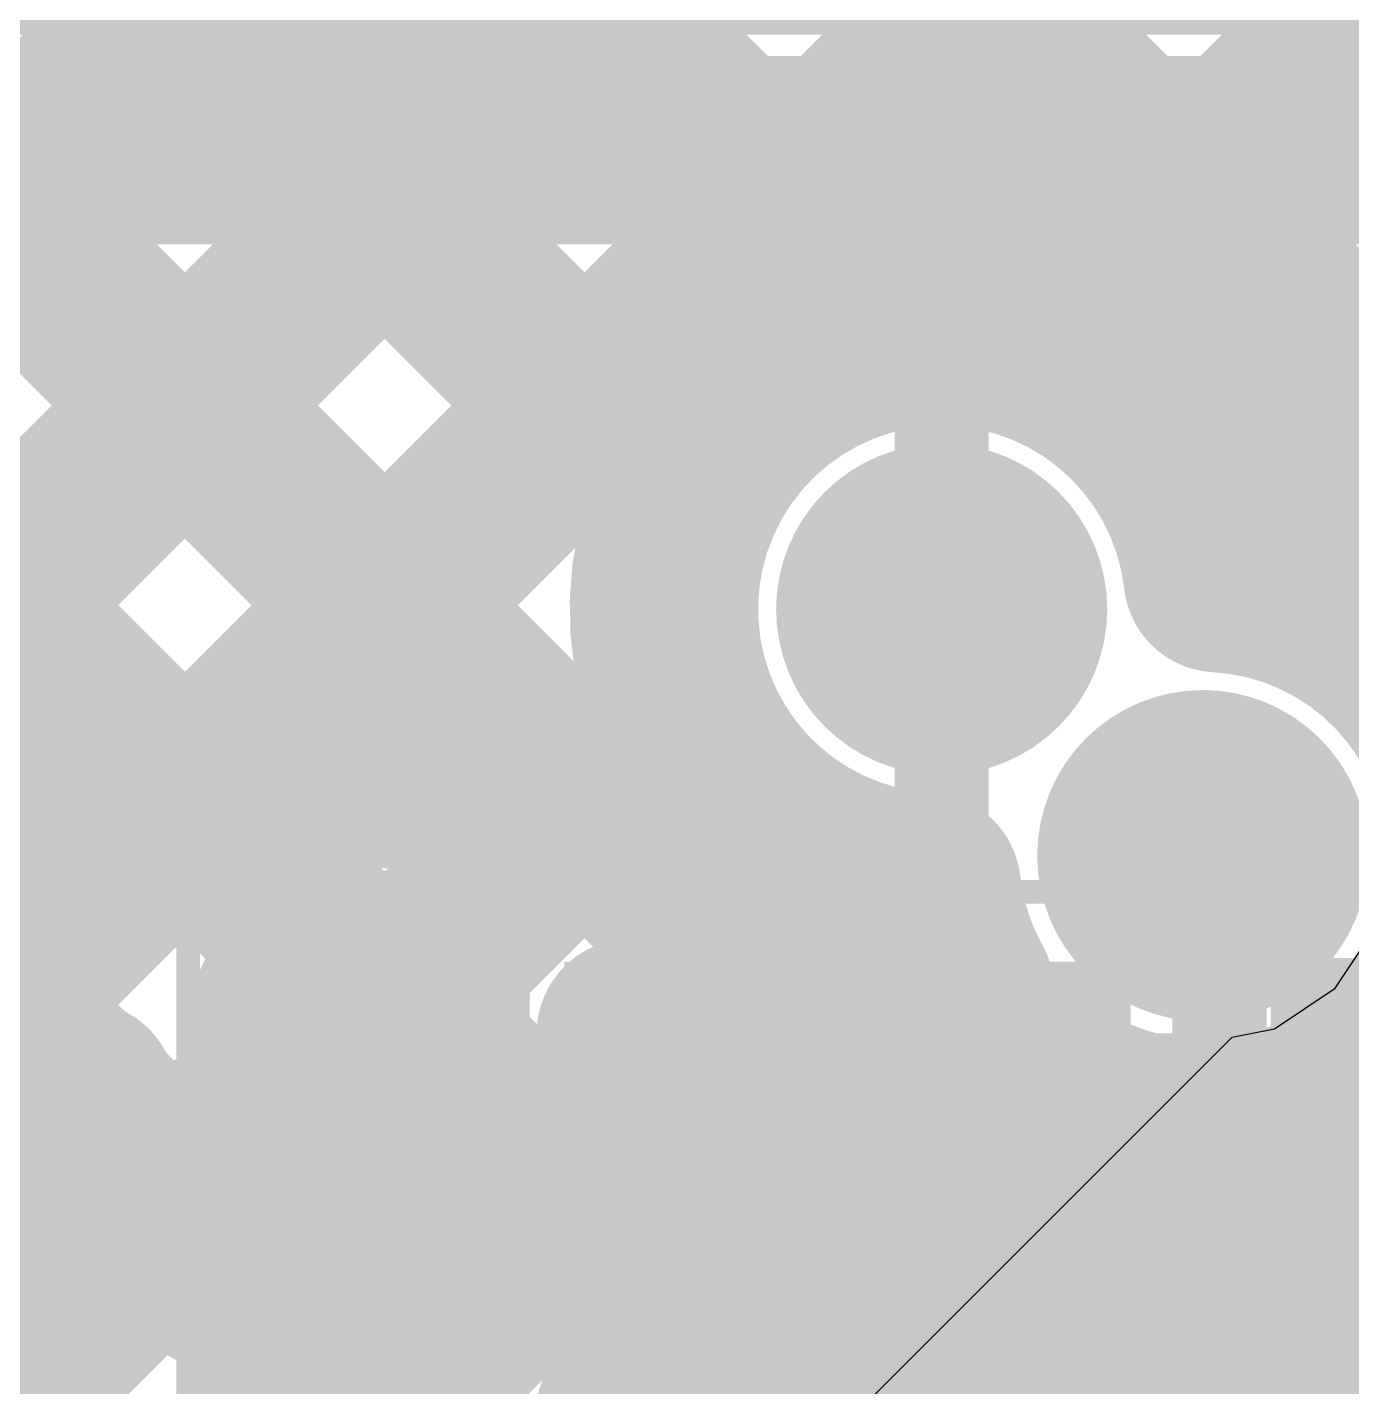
# Model space of a CAD drawing. Header units: millimetres. Extents: x 13 to 259, y -2 to 326.
# Drawn here: x 104.458 to 107.271, y 108.649 to 111.536 of the extents above; entities that cross this region are included whole.
import ezdxf

# ---------------------------------------------------------------- set-up
doc = ezdxf.new("R2010")
doc.units = ezdxf.units.MM
for name, color, linetype in [('BottomLayer', 5, 'Continuous'), ('BottomSolder', 6, 'Continuous'), ('ConnectLayer', 7, 'Continuous'), ('DrillDrawing', 1, 'Continuous'), ('Mechanical14', 56, 'Continuous'), ('Mechanical15', 56, 'Continuous'), ('MidLayer1', 16, 'Continuous'), ('MidLayer2', 76, 'Continuous'), ('MidLayer3', 90, 'Continuous'), ('MidLayer4', 156, 'Continuous'), ('MidLayer5', 130, 'Continuous'), ('MidLayer6', 216, 'Continuous'), ('MultiLayer', 9, 'Continuous'), ('TopLayer', 1, 'Continuous'), ('TopOverlay', 2, 'Continuous'), ('TopPaste', 8, 'Continuous'), ('TopSolder', 216, 'Continuous')]:
    doc.layers.add(name, color=color, linetype=linetype)

# ---------------------------------------------------------------- blocks, each defined once
blk = doc.blocks.new('XFMR_MINI_CIRCUITS_DB1627_35')
at = {"layer": 'Mechanical14', "const_width": 0.1}
blk.add_lwpolyline([(-1.905, 2.03), (-1.905, -2.03)], dxfattribs=at)
at = {"layer": 'TopOverlay', "const_width": 0.2}
for points in [[(-1.905, 0.365), (1.905, 0.365)], [(-1.905, 0.365), (-1.905, -0.365)], [(-1.905, -0.365), (1.905, -0.365)]]:
    blk.add_lwpolyline(points, dxfattribs=at)
at = {"layer": 'TopOverlay', "const_width": 0.1}
for points in [[(-1.955, 0.365, 1), (-1.855, 0.365, 1)], [(-1.955, 0.365, 1), (-1.855, 0.365, 1)], [(-1.955, -0.365, 1), (-1.855, -0.365, 1)], [(-1.955, -0.365, 1), (-1.855, -0.365, 1)]]:
    blk.add_lwpolyline(points, format="xyb", close=True, dxfattribs=at)
blk = doc.blocks.new('CAPC0603X33N_92')
at = {"layer": 'Mechanical14', "const_width": 0.1}
for points in [[(0.65, 0.25), (-0.65, 0.25)], [(-0.65, -0.25), (-0.65, 0.25)], [(0.65, -0.25), (0.65, 0.25)], [(0.65, -0.25), (-0.65, -0.25)]]:
    blk.add_lwpolyline(points, dxfattribs=at)
at = {"layer": 'Mechanical14', "const_width": 0.05}
for points in [[(-0.675, 0.25, 1), (-0.625, 0.25, 1)], [(-0.675, 0.25, 1), (-0.625, 0.25, 1)], [(0.625, 0.25, 1), (0.675, 0.25, 1)], [(0.625, 0.25, 1), (0.675, 0.25, 1)], [(-0.675, -0.25, 1), (-0.625, -0.25, 1)], [(-0.675, -0.25, 1), (-0.625, -0.25, 1)], [(0.625, -0.25, 1), (0.675, -0.25, 1)], [(0.625, -0.25, 1), (0.675, -0.25, 1)]]:
    blk.add_lwpolyline(points, format="xyb", close=True, dxfattribs=at)
at = {"layer": 'Mechanical15', "const_width": 0.05}
for points in [[(0.75, 0.35), (-0.75, 0.35)], [(-0.75, -0.35), (-0.75, 0.35)], [(0.75, -0.35), (0.75, 0.35)], [(0, -0.3), (0, 0.3)], [(0.3, 0), (-0.3, 0)], [(0.75, -0.35), (-0.75, -0.35)]]:
    blk.add_lwpolyline(points, dxfattribs=at)
at = {"layer": 'Mechanical15', "const_width": 0.025}
for points in [[(-0.7625, 0.35, 1), (-0.7375, 0.35, 1)], [(-0.7625, 0.35, 1), (-0.7375, 0.35, 1)], [(0.7375, 0.35, 1), (0.7625, 0.35, 1)], [(0.7375, 0.35, 1), (0.7625, 0.35, 1)], [(-0.0125, 0.3, 1), (0.0125, 0.3, 1)], [(-0.3125, 0, 1), (-0.2875, 0, 1)], [(0.2875, 0, 1), (0.3125, 0, 1)], [(-0.0125, -0.3, 1), (0.0125, -0.3, 1)], [(-0.7625, -0.35, 1), (-0.7375, -0.35, 1)], [(-0.7625, -0.35, 1), (-0.7375, -0.35, 1)], [(0.7375, -0.35, 1), (0.7625, -0.35, 1)], [(0.7375, -0.35, 1), (0.7625, -0.35, 1)]]:
    blk.add_lwpolyline(points, format="xyb", close=True, dxfattribs=at)
at = {"layer": 'TopLayer'}
for points in [[(-0.575, -0.2), (-0.125, -0.2), (-0.575, 0.2), (-0.125, 0.2)], [(0.125, -0.2), (0.575, -0.2), (0.125, 0.2), (0.575, 0.2)]]:
    blk.add_solid(points, dxfattribs=at)
at = {"layer": 'TopPaste'}
for points in [[(-0.575, -0.2), (-0.125, -0.2), (-0.575, 0.2), (-0.125, 0.2)], [(0.125, -0.2), (0.575, -0.2), (0.125, 0.2), (0.575, 0.2)]]:
    blk.add_solid(points, dxfattribs=at)
at = {"layer": 'TopSolder'}
for points in [[(-0.6766, -0.3016), (-0.0234, -0.3016), (-0.6766, 0.3016), (-0.0234, 0.3016)], [(0.0234, -0.3016), (0.6766, -0.3016), (0.0234, 0.3016), (0.6766, 0.3016)]]:
    blk.add_solid(points, dxfattribs=at)
blk = doc.blocks.new('CAPC1005X55N_152')
at = {"layer": 'Mechanical14', "const_width": 0.1}
for points in [[(-0.5249, -0.2749), (-0.5249, 0.2751)], [(0.5251, 0.2751), (-0.5249, 0.2751)], [(0.5251, -0.2749), (0.5251, 0.2751)], [(0.5251, -0.2749), (-0.5249, -0.2749)]]:
    blk.add_lwpolyline(points, dxfattribs=at)
at = {"layer": 'Mechanical14', "const_width": 0.05}
for points in [[(-0.5499, 0.2751, 1), (-0.5, 0.2751, 1)], [(-0.5499, 0.2751, 1), (-0.5, 0.2751, 1)], [(0.5001, 0.2751, 1), (0.55, 0.2751, 1)], [(0.5001, 0.2751, 1), (0.55, 0.2751, 1)], [(-0.5499, -0.2749, 1), (-0.5, -0.2749, 1)], [(-0.5499, -0.2749, 1), (-0.5, -0.2749, 1)], [(0.5001, -0.2749, 1), (0.55, -0.2749, 1)], [(0.5001, -0.2749, 1), (0.55, -0.2749, 1)]]:
    blk.add_lwpolyline(points, format="xyb", close=True, dxfattribs=at)
at = {"layer": 'Mechanical15', "const_width": 0.05}
for points in [[(0, -0.5), (0, 0.5)], [(-0.91, -0.46), (-0.91, 0.46)], [(0.91, 0.46), (-0.91, 0.46)], [(0.91, -0.46), (0.91, 0.46)], [(0.5, 0), (-0.5, 0)], [(0.91, -0.46), (-0.91, -0.46)]]:
    blk.add_lwpolyline(points, dxfattribs=at)
at = {"layer": 'Mechanical15', "const_width": 0.025}
for points in [[(-0.0125, 0.5, 1), (0.0125, 0.5, 1)], [(-0.9225, 0.46, 1), (-0.8975, 0.46, 1)], [(-0.9225, 0.46, 1), (-0.8975, 0.46, 1)], [(0.8975, 0.46, 1), (0.9225, 0.46, 1)], [(0.8975, 0.46, 1), (0.9225, 0.46, 1)], [(-0.5125, 0, 1), (-0.4875, 0, 1)], [(0.4875, 0, 1), (0.5125, 0, 1)], [(-0.9225, -0.46, 1), (-0.8975, -0.46, 1)], [(-0.9225, -0.46, 1), (-0.8975, -0.46, 1)], [(0.8975, -0.46, 1), (0.9225, -0.46, 1)], [(0.8975, -0.46, 1), (0.9225, -0.46, 1)], [(-0.0125, -0.5, 1), (0.0125, -0.5, 1)]]:
    blk.add_lwpolyline(points, format="xyb", close=True, dxfattribs=at)
at = {"layer": 'TopLayer'}
for points in [[(-0.76, -0.31), (-0.14, -0.31), (-0.76, 0.31), (-0.14, 0.31)], [(0.14, -0.31), (0.76, -0.31), (0.14, 0.31), (0.76, 0.31)]]:
    blk.add_solid(points, dxfattribs=at)
at = {"layer": 'TopPaste'}
for points in [[(-0.76, -0.31), (-0.14, -0.31), (-0.76, 0.31), (-0.14, 0.31)], [(0.14, -0.31), (0.76, -0.31), (0.14, 0.31), (0.76, 0.31)]]:
    blk.add_solid(points, dxfattribs=at)
at = {"layer": 'TopSolder'}
for points in [[(-0.8616, -0.4116), (-0.0384, -0.4116), (-0.8616, 0.4116), (-0.0384, 0.4116)], [(0.0384, -0.4116), (0.8616, -0.4116), (0.0384, 0.4116), (0.8616, 0.4116)]]:
    blk.add_solid(points, dxfattribs=at)
blk = doc.blocks.new('CAPC1608X80N_153')
at = {"layer": 'Mechanical14', "const_width": 0.1}
for points in [[(0.8, 0.4), (-0.8, 0.4)], [(-0.8, 0.4), (-0.8, -0.4)], [(0.8, 0.4), (0.8, -0.4)], [(0.8, -0.4), (-0.8, -0.4)]]:
    blk.add_lwpolyline(points, dxfattribs=at)
at = {"layer": 'Mechanical14', "const_width": 0.05}
for points in [[(-0.825, 0.4, 1), (-0.775, 0.4, 1)], [(-0.825, 0.4, 1), (-0.775, 0.4, 1)], [(0.775, 0.4, 1), (0.825, 0.4, 1)], [(0.775, 0.4, 1), (0.825, 0.4, 1)], [(-0.825, -0.4, 1), (-0.775, -0.4, 1)], [(-0.825, -0.4, 1), (-0.775, -0.4, 1)], [(0.775, -0.4, 1), (0.825, -0.4, 1)], [(0.775, -0.4, 1), (0.825, -0.4, 1)]]:
    blk.add_lwpolyline(points, format="xyb", close=True, dxfattribs=at)
at = {"layer": 'Mechanical15', "const_width": 0.05}
for points in [[(1.5, 0.75), (-1.5, 0.75)], [(-1.5, 0.75), (-1.5, -0.75)], [(1.5, 0.75), (1.5, -0.75)], [(0, 0.5), (0, -0.5)], [(0.5, 0), (-0.5, 0)], [(1.5, -0.75), (-1.5, -0.75)]]:
    blk.add_lwpolyline(points, dxfattribs=at)
at = {"layer": 'Mechanical15'}
for points, const_width in [([(-1.5125, 0.75, 1), (-1.4875, 0.75, 1)], 0.025), ([(-1.5125, 0.75, 1), (-1.4875, 0.75, 1)], 0.025), ([(1.4875, 0.75, 1), (1.5125, 0.75, 1)], 0.025), ([(1.4875, 0.75, 1), (1.5125, 0.75, 1)], 0.025), ([(-0.0125, 0.5, 1), (0.0125, 0.5, 1)], 0.025), ([(0.35, 0, 1), (-0.35, 0, 1)], 0.05), ([(-0.5125, 0, 1), (-0.4875, 0, 1)], 0.025), ([(-0.3625, 0, 1), (-0.3375, 0, 1)], 0.025), ([(0.3375, 0, 1), (0.3625, 0, 1)], 0.025), ([(0.4875, 0, 1), (0.5125, 0, 1)], 0.025), ([(-0.0125, -0.5, 1), (0.0125, -0.5, 1)], 0.025), ([(-1.5125, -0.75, 1), (-1.4875, -0.75, 1)], 0.025), ([(-1.5125, -0.75, 1), (-1.4875, -0.75, 1)], 0.025), ([(1.4875, -0.75, 1), (1.5125, -0.75, 1)], 0.025), ([(1.4875, -0.75, 1), (1.5125, -0.75, 1)], 0.025)]:
    blk.add_lwpolyline(points, format="xyb", close=True, dxfattribs=dict(at, const_width=const_width))
at = {"layer": 'TopLayer'}
for points in [[(-1.25, -0.5), (-0.25, -0.5), (-1.25, 0.5), (-0.25, 0.5)], [(0.25, -0.5), (1.25, -0.5), (0.25, 0.5), (1.25, 0.5)]]:
    blk.add_solid(points, dxfattribs=at)
at = {"layer": 'TopPaste'}
for points in [[(-1.25, -0.5), (-0.25, -0.5), (-1.25, 0.5), (-0.25, 0.5)], [(0.25, -0.5), (1.25, -0.5), (0.25, 0.5), (1.25, 0.5)]]:
    blk.add_solid(points, dxfattribs=at)
at = {"layer": 'TopSolder'}
for points in [[(-1.3516, -0.6016), (-0.1484, -0.6016), (-1.3516, 0.6016), (-0.1484, 0.6016)], [(0.1484, -0.6016), (1.3516, -0.6016), (0.1484, 0.6016), (1.3516, 0.6016)]]:
    blk.add_solid(points, dxfattribs=at)

msp = doc.modelspace()

# ---------------------------------------------------------------- linework, layer by layer
at = {"layer": 'BottomLayer', "const_width": 0.25}
for points in [[(106.275, 110.3, 1), (106.525, 110.3, 1)], [(106.8295, 109.777, 1), (107.0795, 109.777, 1)], [(105.025, 109.4, 1), (105.275, 109.4, 1)], [(106.075, 108.95, 1), (106.325, 108.95, 1)], [(105.025, 108.65, 1), (105.275, 108.65, 1)]]:
    msp.add_lwpolyline(points, format="xyb", close=True, dxfattribs=at)
at = {"layer": 'BottomSolder', "const_width": 0.3516}
for points in [[(106.2242, 110.3, 1), (106.5758, 110.3, 1)], [(106.7787, 109.777, 1), (107.1303, 109.777, 1)], [(103.9492, 109.65, 1), (104.3008, 109.65, 1)], [(104.9742, 109.4, 1), (105.3258, 109.4, 1)], [(106.0242, 108.95, 1), (106.3758, 108.95, 1)], [(103.9492, 108.75, 1), (104.3008, 108.75, 1)], [(104.9742, 108.65, 1), (105.3258, 108.65, 1)]]:
    msp.add_lwpolyline(points, format="xyb", close=True, dxfattribs=at)
at = {"layer": 'ConnectLayer'}
for p, q in [((107.2357, 109.4958), (107.2978, 109.5888)), ((107.1067, 109.4096), (107.2357, 109.4958)), ((107.0167, 109.3917), (107.1067, 109.4096)), ((104.2674, 106.6423), (107.0167, 109.3917))]:
    msp.add_line(p, q, dxfattribs=at)
at = {"layer": 'ConnectLayer', "const_width": 0.4}
for points in [[(102.0897, 108.0294), (112.8656, 118.8053)], [(102.0897, 108.0294), (112.8374, 118.7771)], [(98.7135, 118.5094), (106.3363, 110.8866)], [(97.24, 117.4373), (105.6199, 109.0574)], [(101.8174, 108.6056), (110.2131, 117.0013)], [(101.8174, 108.6056), (110.2131, 117.0013)], [(99.5423, 115.135), (105.6199, 109.0574)], [(102.0879, 115.135), (106.3363, 110.8866)], [(104.3103, 114.6096), (109.3198, 109.6)], [(104.3103, 114.6095), (109.5029, 109.417)], [(104.3103, 114.6095), (109.5029, 109.417)], [(101.8856, 114.4887), (105.8531, 110.5213)], [(101.8856, 114.4887), (105.8531, 110.5213)], [(103.8946, 114.1767), (108.4713, 109.6)], [(103.8947, 114.1767), (110.2379, 107.8335)], [(103.8947, 114.1767), (110.2379, 107.8335)], [(101.3789, 114.147), (106.0154, 109.5104)], [(101.3789, 114.147), (106.0154, 109.5104)], [(104.2379, 109.3291), (108.8888, 113.9799)], [(104.2379, 109.3291), (108.8888, 113.9799)], [(104.702, 109.7931), (108.8888, 113.9799)], [(106.4739, 108.1709), (112.047, 113.744)], [(106.6091, 110.8517), (109.3395, 113.5822)], [(106.6091, 110.8517), (109.3395, 113.5822)], [(106.6091, 110.8517), (109.3395, 113.5822)], [(106.4739, 108.1709), (111.6964, 113.3935)], [(103.3423, 110.1306), (106.4003, 113.1885)], [(104.159, 113.0637), (106.3362, 110.8865)], [(104.2797, 110.2194), (106.9461, 112.8858)], [(102.2586, 112.4186), (104.8013, 109.8759)], [(106.9848, 110.3789), (109.0358, 112.4299)], [(106.9848, 110.3789), (109.0358, 112.4299)], [(106.9848, 110.3789), (109.0358, 112.4299)], [(104.3092, 112.065), (105.8531, 110.5212)], [(101.8397, 111.989), (104.7475, 109.0813)], [(101.8397, 111.989), (104.7475, 109.0813)], [(101.8397, 111.989), (104.7475, 109.0813)], [(103.8902, 111.6355), (105.6033, 109.9224)], [(103.3716, 111.3057), (105.6199, 109.0574)], [(102.8058, 109.594), (104.4868, 111.275)], [(103.2205, 109.1602), (105.3353, 111.275)], [(103.5331, 111.275), (118.7836, 111.275)], [(104.2379, 109.3291), (106.1839, 111.275)], [(104.2508, 111.275), (106.0154, 109.5104)], [(105.0993, 111.275), (105.8531, 110.5213)], [(105.9479, 111.275), (106.3363, 110.8866)], [(106.4739, 108.1709), (109.578, 111.275)], [(106.6091, 110.8517), (107.0324, 111.275)], [(106.7964, 111.275), (109.2012, 108.8702)], [(106.9848, 110.3789), (107.8809, 111.275)], [(104.9689, 109.2115), (105.8483, 110.091)], [(104.9689, 109.2115), (105.8483, 110.091)], [(104.9689, 109.2115), (105.8483, 110.091)], [(105.6955, 109.9382), (105.8483, 110.091)], [(105.74, 109.94), (105.9326, 109.94)], [(106.1431, 109.5373), (106.3212, 109.7153)], [(106.1431, 109.5373), (106.3212, 109.7153)], [(106.1431, 109.5373), (106.3212, 109.7153)], [(105.1185, 109.3612), (105.1903, 109.4329)], [(103.6, 106.9942), (106.0059, 109.4)], [(105.74, 109.4), (106.5007, 109.4)], [(106.1257, 109.4), (106.95, 108.5757)], [(104.3544, 106.9), (106.6994, 109.245)], [(104.3544, 106.9), (106.6994, 109.245)], [(107.153, 109.2213), (109.3846, 106.9897)], [(107.153, 109.2213), (109.3846, 106.9897)], [(107.153, 109.2213), (108.4351, 107.9393)], [(106.95, 109.187), (106.95, 106.9)], [(103.8544, 109.1258), (106.0801, 106.9)], [(105.6259, 109.0513), (106.95, 107.7271)], [(103.6, 107.8427), (104.7365, 108.9792)], [(104.999, 108.8297), (106.9287, 106.9)], [(106.7604, 108.7654), (108.8708, 106.655)], [(106.7604, 108.7654), (108.8708, 106.655)], [(106.7604, 108.7654), (108.435, 107.0908)], [(105.203, 106.9), (106.95, 108.6471)]]:
    msp.add_lwpolyline(points, dxfattribs=at)
at = {"layer": 'ConnectLayer'}
for points, const_width in [([(104.326, 112.205, 1), (103.146, 112.205, 1)], 0.4), ([(104.3868, 111.275, 1), (104.5868, 111.275, 1)], 0.2), ([(104.9993, 111.275, 1), (105.1993, 111.275, 1)], 0.2), ([(105.2353, 111.275, 1), (105.4353, 111.275, 1)], 0.2), ([(105.8479, 111.275, 1), (106.0479, 111.275, 1)], 0.2), ([(106.0839, 111.275, 1), (106.2839, 111.275, 1)], 0.2), ([(106.6964, 111.275, 1), (106.8964, 111.275, 1)], 0.2), ([(106.9324, 111.275, 1), (107.1324, 111.275, 1)], 0.2), ([(106.2362, 110.8865, 1), (106.4362, 110.8865, 1)], 0.2), ([(106.2363, 110.8866, 1), (106.4363, 110.8866, 1)], 0.2), ([(106.2363, 110.8866, 1), (106.4363, 110.8866, 1)], 0.2), ([(106.2363, 110.8866, 1), (106.4363, 110.8866, 1)], 0.2), ([(106.5091, 110.8517, 1), (106.7091, 110.8517, 1)], 0.2), ([(106.5091, 110.8517, 1), (106.7091, 110.8517, 1)], 0.2), ([(106.5091, 110.8517, 1), (106.7091, 110.8517, 1)], 0.2), ([(106.5091, 110.8517, 1), (106.7091, 110.8517, 1)], 0.2), ([(105.7531, 110.5213, 1), (105.9531, 110.5213, 1)], 0.2), ([(105.7531, 110.5213, 1), (105.9531, 110.5213, 1)], 0.2), ([(105.7531, 110.5213, 1), (105.9531, 110.5213, 1)], 0.2), ([(105.7531, 110.5212, 1), (105.9531, 110.5212, 1)], 0.2), ([(106.8848, 110.3789, 1), (107.0848, 110.3789, 1)], 0.2), ([(106.8848, 110.3789, 1), (107.0848, 110.3789, 1)], 0.2), ([(106.8848, 110.3789, 1), (107.0848, 110.3789, 1)], 0.2), ([(106.8848, 110.3789, 1), (107.0848, 110.3789, 1)], 0.2), ([(106.8863, 110.3661, 1), (107.0863, 110.3661, 1)], 0.2), ([(106.8863, 110.3661, 1), (107.0863, 110.3661, 1)], 0.2), ([(106.8863, 110.3661, 1), (107.0863, 110.3661, 1)], 0.2), ([(106.8863, 110.3661, 1), (107.0863, 110.3661, 1)], 0.2), ([(106.8863, 110.3661, 1), (107.0863, 110.3661, 1)], 0.2), ([(106.8863, 110.3661, 1), (107.0863, 110.3661, 1)], 0.2), ([(106.8863, 110.3661, 1), (107.0863, 110.3661, 1)], 0.2), ([(106.8863, 110.3661, 1), (107.0863, 110.3661, 1)], 0.2), ([(104.1797, 110.2194, 1), (104.3797, 110.2194, 1)], 0.2), ([(105.7483, 110.091, 1), (105.9483, 110.091, 1)], 0.2), ([(105.7483, 110.091, 1), (105.9483, 110.091, 1)], 0.2), ([(105.7483, 110.091, 1), (105.9483, 110.091, 1)], 0.2), ([(105.7483, 110.091, 1), (105.9483, 110.091, 1)], 0.2), ([(105.5955, 109.9382, 1), (105.7955, 109.9382, 1)], 0.2), ([(105.64, 109.94, 1), (105.84, 109.94, 1)], 0.2), ([(105.64, 109.94, 1), (105.84, 109.94, 1)], 0.2), ([(105.64, 109.94, 1), (105.84, 109.94, 1)], 0.2), ([(105.8326, 109.94, 1), (106.0326, 109.94, 1)], 0.2), ([(105.8326, 109.94, 1), (106.0326, 109.94, 1)], 0.2), ([(105.5033, 109.9224, 1), (105.7033, 109.9224, 1)], 0.2), ([(104.7013, 109.8759, 1), (104.9013, 109.8759, 1)], 0.2), ([(105.3929, 109.8801, 1), (105.5929, 109.8801, 1)], 0.2), ([(105.3929, 109.8801, 1), (105.5929, 109.8801, 1)], 0.2), ([(105.3929, 109.8801, 1), (105.5929, 109.8801, 1)], 0.2), ([(104.5971, 109.7943, 1), (104.7971, 109.7943, 1)], 0.2), ([(104.602, 109.7931, 1), (104.802, 109.7931, 1)], 0.2), ([(104.6086, 109.7915, 1), (104.8086, 109.7915, 1)], 0.2), ([(106.2212, 109.7153, 1), (106.4212, 109.7153, 1)], 0.2), ([(106.2212, 109.7153, 1), (106.4212, 109.7153, 1)], 0.2), ([(106.2212, 109.7153, 1), (106.4212, 109.7153, 1)], 0.2), ([(106.2683, 109.7109, 1), (106.4683, 109.7109, 1)], 0.2), ([(106.2683, 109.7109, 1), (106.4683, 109.7109, 1)], 0.2), ([(106.2683, 109.7109, 1), (106.4683, 109.7109, 1)], 0.2), ([(106.2683, 109.7109, 1), (106.4683, 109.7109, 1)], 0.2), ([(106.2683, 109.7109, 1), (106.4683, 109.7109, 1)], 0.2), ([(106.2683, 109.7109, 1), (106.4683, 109.7109, 1)], 0.2), ([(106.0431, 109.5373, 1), (106.2431, 109.5373, 1)], 0.2), ([(106.0431, 109.5373, 1), (106.2431, 109.5373, 1)], 0.2), ([(106.0431, 109.5373, 1), (106.2431, 109.5373, 1)], 0.2), ([(105.9154, 109.5104, 1), (106.1154, 109.5104, 1)], 0.2), ([(105.9154, 109.5104, 1), (106.1154, 109.5104, 1)], 0.2), ([(105.9154, 109.5104, 1), (106.1154, 109.5104, 1)], 0.2), ([(106.3394, 109.4893, 1), (106.5394, 109.4893, 1)], 0.2), ([(106.3394, 109.4893, 1), (106.5394, 109.4893, 1)], 0.2), ([(106.3394, 109.4893, 1), (106.5394, 109.4893, 1)], 0.2), ([(106.3394, 109.4893, 1), (106.5394, 109.4893, 1)], 0.2), ([(106.3394, 109.4893, 1), (106.5394, 109.4893, 1)], 0.2), ([(106.3394, 109.4893, 1), (106.5394, 109.4893, 1)], 0.2), ([(105.0903, 109.4329, 1), (105.2903, 109.4329, 1)], 0.2), ([(105.0013, 109.3888, 1), (105.2013, 109.3888, 1)], 0.2), ([(105.1, 109.4, 1), (105.3, 109.4, 1)], 0.2), ([(105.64, 109.4, 1), (105.84, 109.4, 1)], 0.2), ([(105.64, 109.4, 1), (105.84, 109.4, 1)], 0.2), ([(105.9059, 109.4, 1), (106.1059, 109.4, 1)], 0.2), ([(106.0257, 109.4, 1), (106.2257, 109.4, 1)], 0.2), ([(106.4007, 109.4, 1), (106.6007, 109.4, 1)], 0.2), ([(106.4007, 109.4, 1), (106.6007, 109.4, 1)], 0.2), ([(105.0185, 109.3612, 1), (105.2185, 109.3612, 1)], 0.2), ([(104.4749, 109.2683, 1), (104.6749, 109.2683, 1)], 0.2), ([(104.4749, 109.2683, 1), (104.6749, 109.2683, 1)], 0.2), ([(106.5994, 109.245, 1), (106.7994, 109.245, 1)], 0.2), ([(106.5994, 109.245, 1), (106.7994, 109.245, 1)], 0.2), ([(106.6151, 109.2377, 1), (106.8151, 109.2377, 1)], 0.2), ([(106.6151, 109.2377, 1), (106.8151, 109.2377, 1)], 0.2), ([(106.6151, 109.2377, 1), (106.8151, 109.2377, 1)], 0.2), ([(106.6151, 109.2377, 1), (106.8151, 109.2377, 1)], 0.2), ([(106.6151, 109.2377, 1), (106.8151, 109.2377, 1)], 0.2), ([(106.6151, 109.2377, 1), (106.8151, 109.2377, 1)], 0.2), ([(104.8689, 109.2115, 1), (105.0689, 109.2115, 1)], 0.2), ([(104.8689, 109.2115, 1), (105.0689, 109.2115, 1)], 0.2), ([(104.8689, 109.2115, 1), (105.0689, 109.2115, 1)], 0.2), ([(107.053, 109.2213, 1), (107.253, 109.2213, 1)], 0.2), ([(107.053, 109.2213, 1), (107.253, 109.2213, 1)], 0.2), ([(107.053, 109.2213, 1), (107.253, 109.2213, 1)], 0.2), ([(106.85, 109.187, 1), (107.05, 109.187, 1)], 0.2), ([(106.85, 109.187, 1), (107.05, 109.187, 1)], 0.2), ([(104.6475, 109.0813, 1), (104.8475, 109.0813, 1)], 0.2), ([(104.6475, 109.0813, 1), (104.8475, 109.0813, 1)], 0.2), ([(104.6475, 109.0813, 1), (104.8475, 109.0813, 1)], 0.2), ([(105.5199, 109.0574, 1), (105.7199, 109.0574, 1)], 0.2), ([(105.5199, 109.0574, 1), (105.7199, 109.0574, 1)], 0.2), ([(105.5199, 109.0574, 1), (105.7199, 109.0574, 1)], 0.2), ([(105.5259, 109.0513, 1), (105.7259, 109.0513, 1)], 0.2), ([(105.5136, 109.015, 1), (105.7136, 109.015, 1)], 0.2), ([(105.5136, 109.015, 1), (105.7136, 109.015, 1)], 0.2), ([(105.5136, 109.015, 1), (105.7136, 109.015, 1)], 0.2), ([(105.5136, 109.015, 1), (105.7136, 109.015, 1)], 0.2), ([(105.5136, 109.015, 1), (105.7136, 109.015, 1)], 0.2), ([(105.5136, 109.015, 1), (105.7136, 109.015, 1)], 0.2), ([(104.5655, 108.9867, 1), (104.7655, 108.9867, 1)], 0.2), ([(104.5655, 108.9867, 1), (104.7655, 108.9867, 1)], 0.2), ([(104.5655, 108.9867, 1), (104.7655, 108.9867, 1)], 0.2), ([(104.5655, 108.9867, 1), (104.7655, 108.9867, 1)], 0.2), ([(104.5655, 108.9867, 1), (104.7655, 108.9867, 1)], 0.2), ([(104.5655, 108.9867, 1), (104.7655, 108.9867, 1)], 0.2), ([(104.6365, 108.9792, 1), (104.8365, 108.9792, 1)], 0.2), ([(106.69, 108.95, 1), (106.89, 108.95, 1)], 0.2), ([(106.69, 108.95, 1), (106.89, 108.95, 1)], 0.2), ([(106.69, 108.95, 1), (106.89, 108.95, 1)], 0.2), ([(106.69, 108.95, 1), (106.89, 108.95, 1)], 0.2), ([(106.69, 108.95, 1), (106.89, 108.95, 1)], 0.2), ([(106.69, 108.95, 1), (106.89, 108.95, 1)], 0.2), ([(104.899, 108.8297, 1), (105.099, 108.8297, 1)], 0.2), ([(106.6604, 108.7654, 1), (106.8604, 108.7654, 1)], 0.2), ([(106.6604, 108.7654, 1), (106.8604, 108.7654, 1)], 0.2), ([(106.6604, 108.7654, 1), (106.8604, 108.7654, 1)], 0.2), ([(106.85, 108.6471, 1), (107.05, 108.6471, 1)], 0.2), ([(105.6365, 108.5851, 1), (105.8365, 108.5851, 1)], 0.2), ([(105.6365, 108.5851, 1), (105.8365, 108.5851, 1)], 0.2), ([(105.6365, 108.5851, 1), (105.8365, 108.5851, 1)], 0.2), ([(105.6365, 108.5851, 1), (105.8365, 108.5851, 1)], 0.2), ([(105.6365, 108.5851, 1), (105.8365, 108.5851, 1)], 0.2), ([(105.6365, 108.5851, 1), (105.8365, 108.5851, 1)], 0.2), ([(106.85, 108.5757, 1), (107.05, 108.5757, 1)], 0.2)]:
    msp.add_lwpolyline(points, format="xyb", close=True, dxfattribs=dict(at, const_width=const_width))
at = {"layer": 'ConnectLayer', "const_width": 0.4}
for points in [[(106.3683, 109.7109, -2.156275), (106.9863, 110.3661)], [(106.3683, 109.7109, -2.156275), (106.9863, 110.3661)], [(105.9326, 109.94, -1.317099), (106.9863, 110.3661)], [(106.3683, 109.7109, -2.156275), (106.9863, 110.3661)], [(106.9863, 110.3661, -0.398512), (107.5445, 109.777)], [(106.9863, 110.3661, -0.398512), (107.5445, 109.777)], [(106.9863, 110.3661, -0.370358), (107.5417, 109.8348)], [(106.9863, 110.3661, -0.398512), (107.5445, 109.777)], [(103.6009, 109.9208, -0.69065), (104.6971, 109.7943)], [(104.7086, 109.7915, -0.383677), (105.4929, 109.8801)], [(105.4929, 109.8801, -0.119393), (105.74, 109.94)], [(105.4929, 109.8801, -0.119393), (105.74, 109.94)], [(107.5445, 109.777, -0.54261), (106.7151, 109.2377)], [(107.5445, 109.777, -0.54261), (106.7151, 109.2377)], [(107.5445, 109.777, -0.54261), (106.7151, 109.2377)], [(106.4394, 109.4893, -0.099607), (106.3683, 109.7109)], [(106.4394, 109.4893, -0.099607), (106.3683, 109.7109)], [(106.4394, 109.4893, -0.099607), (106.3683, 109.7109)], [(105.6136, 109.015, -0.507431), (106.4394, 109.4893)], [(105.6136, 109.015, -0.507431), (106.4394, 109.4893)], [(105.6136, 109.015, -0.507431), (106.4394, 109.4893)], [(104.5749, 109.2683, -0.534735), (103.6, 109.3808)], [(105.74, 109.4, -0.893323), (104.5749, 109.2683)], [(105.2, 109.4, -0.893323), (105.1013, 109.3888)], [(106.95, 109.187, -0.221021), (106.5007, 109.4)], [(103.9611, 108.1833, -1.572952), (104.6655, 108.9867)], [(103.9611, 108.1833, -1.572952), (104.6655, 108.9867)], [(103.5365, 108.709, -0.841601), (104.6655, 108.9867)], [(104.6655, 108.9867, -0.504035), (105.6136, 109.015)], [(104.6655, 108.9867, -0.504035), (105.6136, 109.015)], [(104.6655, 108.9867, -0.504035), (105.6136, 109.015)], [(106.7151, 109.2377, -0.128037), (106.79, 108.95)], [(106.7151, 109.2377, -0.128037), (106.79, 108.95)], [(106.7151, 109.2377, -0.128037), (106.79, 108.95)], [(106.79, 108.95, -0.711906), (105.7365, 108.5851)], [(106.79, 108.95, -0.711906), (105.7365, 108.5851)], [(106.79, 108.95, -0.711906), (105.7365, 108.5851)], [(105.7365, 108.5851, -0.224181), (105.4726, 108.156)], [(105.7365, 108.5851, -0.224181), (105.4726, 108.156)], [(105.7365, 108.5851, -0.224181), (105.4726, 108.156)]]:
    msp.add_lwpolyline(points, format="xyb", dxfattribs=at)
at = {"layer": 'DrillDrawing', "const_width": 0.0508}
for points in [[(106.273, 110.427), (106.273, 110.554)], [(106.273, 110.554), (106.527, 110.554)], [(106.527, 110.427), (106.527, 110.554)], [(106.146, 110.173), (106.146, 110.427)], [(106.146, 110.427), (106.273, 110.427)], [(106.527, 110.427), (106.654, 110.427)], [(106.654, 110.173), (106.654, 110.427)], [(106.146, 110.173), (106.273, 110.173)], [(106.273, 110.046), (106.273, 110.173)], [(106.527, 110.173), (106.654, 110.173)], [(106.527, 110.046), (106.527, 110.173)], [(106.273, 110.046), (106.527, 110.046)], [(106.8275, 109.904), (106.8275, 110.031)], [(106.8275, 110.031), (107.0815, 110.031)], [(107.0815, 109.904), (107.0815, 110.031)], [(106.7005, 109.65), (106.7005, 109.904)], [(106.7005, 109.904), (106.8275, 109.904)], [(107.0815, 109.904), (107.2085, 109.904)], [(107.2085, 109.65), (107.2085, 109.904)], [(105.023, 109.527), (105.023, 109.654)], [(105.023, 109.654), (105.277, 109.654)], [(105.277, 109.527), (105.277, 109.654)], [(106.7005, 109.65), (106.8275, 109.65)], [(106.8275, 109.523), (106.8275, 109.65)], [(107.0815, 109.65), (107.2085, 109.65)], [(107.0815, 109.523), (107.0815, 109.65)], [(104.896, 109.273), (104.896, 109.527)], [(104.896, 109.527), (105.023, 109.527)], [(105.277, 109.527), (105.404, 109.527)], [(105.404, 109.273), (105.404, 109.527)], [(106.8275, 109.523), (107.0815, 109.523)], [(104.896, 109.273), (105.023, 109.273)], [(105.023, 109.146), (105.023, 109.273)], [(105.277, 109.273), (105.404, 109.273)], [(105.277, 109.146), (105.277, 109.273)], [(106.073, 109.077), (106.073, 109.204)], [(106.073, 109.204), (106.327, 109.204)], [(106.327, 109.077), (106.327, 109.204)], [(105.023, 109.146), (105.277, 109.146)], [(105.946, 108.823), (105.946, 109.077)], [(105.946, 109.077), (106.073, 109.077)], [(106.327, 109.077), (106.454, 109.077)], [(106.454, 108.823), (106.454, 109.077)], [(105.023, 108.777), (105.023, 108.904)], [(105.023, 108.904), (105.277, 108.904)], [(105.277, 108.777), (105.277, 108.904)], [(105.946, 108.823), (106.073, 108.823)], [(106.073, 108.696), (106.073, 108.823)], [(106.327, 108.823), (106.454, 108.823)], [(106.327, 108.696), (106.327, 108.823)], [(104.896, 108.523), (104.896, 108.777)], [(104.896, 108.777), (105.023, 108.777)], [(105.277, 108.777), (105.404, 108.777)], [(105.404, 108.523), (105.404, 108.777)], [(106.073, 108.696), (106.327, 108.696)]]:
    msp.add_lwpolyline(points, dxfattribs=at)
at = {"layer": 'DrillDrawing', "const_width": 0.0254}
for points in [[(106.2603, 110.554, 1), (106.2857, 110.554, 1)], [(106.2603, 110.554, 1), (106.2857, 110.554, 1)], [(106.5143, 110.554, 1), (106.5397, 110.554, 1)], [(106.5143, 110.554, 1), (106.5397, 110.554, 1)], [(106.1333, 110.427, 1), (106.1587, 110.427, 1)], [(106.1333, 110.427, 1), (106.1587, 110.427, 1)], [(106.2603, 110.427, 1), (106.2857, 110.427, 1)], [(106.2603, 110.427, 1), (106.2857, 110.427, 1)], [(106.5143, 110.427, 1), (106.5397, 110.427, 1)], [(106.5143, 110.427, 1), (106.5397, 110.427, 1)], [(106.6413, 110.427, 1), (106.6667, 110.427, 1)], [(106.6413, 110.427, 1), (106.6667, 110.427, 1)], [(106.1333, 110.173, 1), (106.1587, 110.173, 1)], [(106.1333, 110.173, 1), (106.1587, 110.173, 1)], [(106.2603, 110.173, 1), (106.2857, 110.173, 1)], [(106.2603, 110.173, 1), (106.2857, 110.173, 1)], [(106.5143, 110.173, 1), (106.5397, 110.173, 1)], [(106.5143, 110.173, 1), (106.5397, 110.173, 1)], [(106.6413, 110.173, 1), (106.6667, 110.173, 1)], [(106.6413, 110.173, 1), (106.6667, 110.173, 1)], [(106.2603, 110.046, 1), (106.2857, 110.046, 1)], [(106.2603, 110.046, 1), (106.2857, 110.046, 1)], [(106.5143, 110.046, 1), (106.5397, 110.046, 1)], [(106.5143, 110.046, 1), (106.5397, 110.046, 1)], [(106.8148, 110.031, 1), (106.8402, 110.031, 1)], [(106.8148, 110.031, 1), (106.8402, 110.031, 1)], [(107.0688, 110.031, 1), (107.0942, 110.031, 1)], [(107.0688, 110.031, 1), (107.0942, 110.031, 1)], [(106.6878, 109.904, 1), (106.7132, 109.904, 1)], [(106.6878, 109.904, 1), (106.7132, 109.904, 1)], [(106.8148, 109.904, 1), (106.8402, 109.904, 1)], [(106.8148, 109.904, 1), (106.8402, 109.904, 1)], [(107.0688, 109.904, 1), (107.0942, 109.904, 1)], [(107.0688, 109.904, 1), (107.0942, 109.904, 1)], [(107.1958, 109.904, 1), (107.2212, 109.904, 1)], [(107.1958, 109.904, 1), (107.2212, 109.904, 1)], [(105.0103, 109.654, 1), (105.0357, 109.654, 1)], [(105.0103, 109.654, 1), (105.0357, 109.654, 1)], [(105.2643, 109.654, 1), (105.2897, 109.654, 1)], [(105.2643, 109.654, 1), (105.2897, 109.654, 1)], [(106.6878, 109.65, 1), (106.7132, 109.65, 1)], [(106.6878, 109.65, 1), (106.7132, 109.65, 1)], [(106.8148, 109.65, 1), (106.8402, 109.65, 1)], [(106.8148, 109.65, 1), (106.8402, 109.65, 1)], [(107.0688, 109.65, 1), (107.0942, 109.65, 1)], [(107.0688, 109.65, 1), (107.0942, 109.65, 1)], [(107.1958, 109.65, 1), (107.2212, 109.65, 1)], [(107.1958, 109.65, 1), (107.2212, 109.65, 1)], [(104.8833, 109.527, 1), (104.9087, 109.527, 1)], [(104.8833, 109.527, 1), (104.9087, 109.527, 1)], [(105.0103, 109.527, 1), (105.0357, 109.527, 1)], [(105.0103, 109.527, 1), (105.0357, 109.527, 1)], [(105.2643, 109.527, 1), (105.2897, 109.527, 1)], [(105.2643, 109.527, 1), (105.2897, 109.527, 1)], [(105.3913, 109.527, 1), (105.4167, 109.527, 1)], [(105.3913, 109.527, 1), (105.4167, 109.527, 1)], [(106.8148, 109.523, 1), (106.8402, 109.523, 1)], [(106.8148, 109.523, 1), (106.8402, 109.523, 1)], [(107.0688, 109.523, 1), (107.0942, 109.523, 1)], [(107.0688, 109.523, 1), (107.0942, 109.523, 1)], [(104.8833, 109.273, 1), (104.9087, 109.273, 1)], [(104.8833, 109.273, 1), (104.9087, 109.273, 1)], [(105.0103, 109.273, 1), (105.0357, 109.273, 1)], [(105.0103, 109.273, 1), (105.0357, 109.273, 1)], [(105.2643, 109.273, 1), (105.2897, 109.273, 1)], [(105.2643, 109.273, 1), (105.2897, 109.273, 1)], [(105.3913, 109.273, 1), (105.4167, 109.273, 1)], [(105.3913, 109.273, 1), (105.4167, 109.273, 1)], [(106.0603, 109.204, 1), (106.0857, 109.204, 1)], [(106.0603, 109.204, 1), (106.0857, 109.204, 1)], [(106.3143, 109.204, 1), (106.3397, 109.204, 1)], [(106.3143, 109.204, 1), (106.3397, 109.204, 1)], [(105.0103, 109.146, 1), (105.0357, 109.146, 1)], [(105.0103, 109.146, 1), (105.0357, 109.146, 1)], [(105.2643, 109.146, 1), (105.2897, 109.146, 1)], [(105.2643, 109.146, 1), (105.2897, 109.146, 1)], [(105.9333, 109.077, 1), (105.9587, 109.077, 1)], [(105.9333, 109.077, 1), (105.9587, 109.077, 1)], [(106.0603, 109.077, 1), (106.0857, 109.077, 1)], [(106.0603, 109.077, 1), (106.0857, 109.077, 1)], [(106.3143, 109.077, 1), (106.3397, 109.077, 1)], [(106.3143, 109.077, 1), (106.3397, 109.077, 1)], [(106.4413, 109.077, 1), (106.4667, 109.077, 1)], [(106.4413, 109.077, 1), (106.4667, 109.077, 1)], [(105.0103, 108.904, 1), (105.0357, 108.904, 1)], [(105.0103, 108.904, 1), (105.0357, 108.904, 1)], [(105.2643, 108.904, 1), (105.2897, 108.904, 1)], [(105.2643, 108.904, 1), (105.2897, 108.904, 1)], [(105.9333, 108.823, 1), (105.9587, 108.823, 1)], [(105.9333, 108.823, 1), (105.9587, 108.823, 1)], [(106.0603, 108.823, 1), (106.0857, 108.823, 1)], [(106.0603, 108.823, 1), (106.0857, 108.823, 1)], [(106.3143, 108.823, 1), (106.3397, 108.823, 1)], [(106.3143, 108.823, 1), (106.3397, 108.823, 1)], [(106.4413, 108.823, 1), (106.4667, 108.823, 1)], [(106.4413, 108.823, 1), (106.4667, 108.823, 1)], [(104.8833, 108.777, 1), (104.9087, 108.777, 1)], [(104.8833, 108.777, 1), (104.9087, 108.777, 1)], [(105.0103, 108.777, 1), (105.0357, 108.777, 1)], [(105.0103, 108.777, 1), (105.0357, 108.777, 1)], [(105.2643, 108.777, 1), (105.2897, 108.777, 1)], [(105.2643, 108.777, 1), (105.2897, 108.777, 1)], [(105.3913, 108.777, 1), (105.4167, 108.777, 1)], [(105.3913, 108.777, 1), (105.4167, 108.777, 1)], [(106.0603, 108.696, 1), (106.0857, 108.696, 1)], [(106.0603, 108.696, 1), (106.0857, 108.696, 1)], [(106.3143, 108.696, 1), (106.3397, 108.696, 1)], [(106.3143, 108.696, 1), (106.3397, 108.696, 1)]]:
    msp.add_lwpolyline(points, format="xyb", close=True, dxfattribs=at)
at = {"layer": 'MidLayer1', "const_width": 0.25}
for points in [[(106.275, 110.3, 1), (106.525, 110.3, 1)], [(106.8295, 109.777, 1), (107.0795, 109.777, 1)], [(105.025, 109.4, 1), (105.275, 109.4, 1)], [(106.075, 108.95, 1), (106.325, 108.95, 1)], [(105.025, 108.65, 1), (105.275, 108.65, 1)]]:
    msp.add_lwpolyline(points, format="xyb", close=True, dxfattribs=at)
at = {"layer": 'MidLayer2'}
for points, const_width in [([(106.4, 110.3), (106.4, 115.7317)], 0.2), ([(106.9545, 109.6908), (106.9545, 109.777)], 0.12), ([(106.9545, 109.6908), (107.1453, 109.5)], 0.12), ([(107.1453, 109.5), (113.4786, 109.5)], 0.12)]:
    msp.add_lwpolyline(points, dxfattribs=dict(at, const_width=const_width))
for points, const_width in [([(106.275, 110.3, 1), (106.525, 110.3, 1)], 0.25), ([(106.35, 110.3, 1), (106.45, 110.3, 1)], 0.1), ([(106.8295, 109.777, 1), (107.0795, 109.777, 1)], 0.25), ([(106.9245, 109.777, 1), (106.9845, 109.777, 1)], 0.06), ([(106.9245, 109.6908, 1), (106.9845, 109.6908, 1)], 0.06), ([(106.9245, 109.6908, 1), (106.9845, 109.6908, 1)], 0.06), ([(105.025, 109.4, 1), (105.275, 109.4, 1)], 0.25), ([(107.1153, 109.5, 1), (107.1753, 109.5, 1)], 0.06), ([(107.1153, 109.5, 1), (107.1753, 109.5, 1)], 0.06), ([(106.075, 108.95, 1), (106.325, 108.95, 1)], 0.25), ([(105.025, 108.65, 1), (105.275, 108.65, 1)], 0.25)]:
    msp.add_lwpolyline(points, format="xyb", close=True, dxfattribs=dict(at, const_width=const_width))
at = {"layer": 'MidLayer3', "const_width": 0.25}
for points in [[(106.275, 110.3, 1), (106.525, 110.3, 1)], [(106.8295, 109.777, 1), (107.0795, 109.777, 1)], [(105.025, 109.4, 1), (105.275, 109.4, 1)], [(106.075, 108.95, 1), (106.325, 108.95, 1)], [(105.025, 108.65, 1), (105.275, 108.65, 1)]]:
    msp.add_lwpolyline(points, format="xyb", close=True, dxfattribs=at)
at = {"layer": 'MidLayer4'}
for points, const_width in [([(107.1551, 110.7925), (107.1551, 112.5451)], 0.12), ([(107.1551, 110.7925), (108.4526, 109.4949)], 0.12), ([(106.4, 109.443), (106.4, 110.3)], 0.2), ([(106.9545, 109.777), (106.99, 109.7415)], 0.2), ([(106.99, 109.3338), (106.99, 109.7415)], 0.2), ([(106.4, 109.443), (106.69, 109.153)], 0.2), ([(106.99, 109.3338), (107.03, 109.2938)], 0.2), ([(107.03, 108.7525), (107.03, 109.2938)], 0.2), ([(106.69, 107.928), (106.69, 109.153)], 0.2), ([(107.03, 108.7525), (107.6, 108.1825)], 0.2)]:
    msp.add_lwpolyline(points, dxfattribs=dict(at, const_width=const_width))
for points, const_width in [([(107.1251, 110.7925, 1), (107.1851, 110.7925, 1)], 0.06), ([(107.1251, 110.7925, 1), (107.1851, 110.7925, 1)], 0.06), ([(106.275, 110.3, 1), (106.525, 110.3, 1)], 0.25), ([(106.35, 110.3, 1), (106.45, 110.3, 1)], 0.1), ([(106.8295, 109.777, 1), (107.0795, 109.777, 1)], 0.25), ([(106.9045, 109.777, 1), (107.0045, 109.777, 1)], 0.1), ([(106.94, 109.7415, 1), (107.04, 109.7415, 1)], 0.1), ([(106.94, 109.7415, 1), (107.04, 109.7415, 1)], 0.1), ([(105.025, 109.4, 1), (105.275, 109.4, 1)], 0.25), ([(106.35, 109.443, 1), (106.45, 109.443, 1)], 0.1), ([(106.35, 109.443, 1), (106.45, 109.443, 1)], 0.1), ([(106.94, 109.3338, 1), (107.04, 109.3338, 1)], 0.1), ([(106.94, 109.3338, 1), (107.04, 109.3338, 1)], 0.1), ([(106.98, 109.2938, 1), (107.08, 109.2938, 1)], 0.1), ([(106.98, 109.2938, 1), (107.08, 109.2938, 1)], 0.1), ([(106.64, 109.153, 1), (106.74, 109.153, 1)], 0.1), ([(106.64, 109.153, 1), (106.74, 109.153, 1)], 0.1), ([(106.075, 108.95, 1), (106.325, 108.95, 1)], 0.25), ([(105.025, 108.65, 1), (105.275, 108.65, 1)], 0.25), ([(106.98, 108.7525, 1), (107.08, 108.7525, 1)], 0.1), ([(106.98, 108.7525, 1), (107.08, 108.7525, 1)], 0.1)]:
    msp.add_lwpolyline(points, format="xyb", close=True, dxfattribs=dict(at, const_width=const_width))
at = {"layer": 'MidLayer5', "const_width": 0.25}
for points in [[(106.275, 110.3, 1), (106.525, 110.3, 1)], [(106.8295, 109.777, 1), (107.0795, 109.777, 1)], [(105.025, 109.4, 1), (105.275, 109.4, 1)], [(106.075, 108.95, 1), (106.325, 108.95, 1)], [(105.025, 108.65, 1), (105.275, 108.65, 1)]]:
    msp.add_lwpolyline(points, format="xyb", close=True, dxfattribs=at)
at = {"layer": 'MidLayer6', "const_width": 0.25}
for points in [[(106.275, 110.3, 1), (106.525, 110.3, 1)], [(106.8295, 109.777, 1), (107.0795, 109.777, 1)], [(105.025, 109.4, 1), (105.275, 109.4, 1)], [(106.075, 108.95, 1), (106.325, 108.95, 1)], [(105.025, 108.65, 1), (105.275, 108.65, 1)]]:
    msp.add_lwpolyline(points, format="xyb", close=True, dxfattribs=at)
at = {"layer": 'MultiLayer', "const_width": 0.25}
for points in [[(106.275, 110.3, 1), (106.525, 110.3, 1)], [(106.8295, 109.777, 1), (107.0795, 109.777, 1)], [(105.025, 109.4, 1), (105.275, 109.4, 1)], [(106.075, 108.95, 1), (106.325, 108.95, 1)], [(105.025, 108.65, 1), (105.275, 108.65, 1)]]:
    msp.add_lwpolyline(points, format="xyb", close=True, dxfattribs=at)
at = {"layer": 'TopLayer', "const_width": 0.25}
for points in [[(106.275, 110.3, 1), (106.525, 110.3, 1)], [(106.8295, 109.777, 1), (107.0795, 109.777, 1)], [(105.025, 109.4, 1), (105.275, 109.4, 1)], [(106.075, 108.95, 1), (106.325, 108.95, 1)], [(105.025, 108.65, 1), (105.275, 108.65, 1)]]:
    msp.add_lwpolyline(points, format="xyb", close=True, dxfattribs=at)
at = {"layer": 'TopSolder', "const_width": 0.3516}
for points in [[(106.2242, 110.3, 1), (106.5758, 110.3, 1)], [(106.7787, 109.777, 1), (107.1303, 109.777, 1)], [(103.9492, 109.65, 1), (104.3008, 109.65, 1)], [(104.9742, 109.4, 1), (105.3258, 109.4, 1)], [(106.0242, 108.95, 1), (106.3758, 108.95, 1)], [(103.9492, 108.75, 1), (104.3008, 108.75, 1)], [(104.9742, 108.65, 1), (105.3258, 108.65, 1)]]:
    msp.add_lwpolyline(points, format="xyb", close=True, dxfattribs=at)

# ---------------------------------------------------------------- block references
for name, p, rotation in [('XFMR_MINI_CIRCUITS_DB1627_35', (105.326, 113.475), 90), ('CAPC1005X55N_152', (104.125, 109.2), 270), ('CAPC0603X33N_92', (105.15, 109.025), 270), ('CAPC1608X80N_153', (106.95, 108.95), 180)]:
    msp.add_blockref(name, p, dxfattribs=dict(rotation=rotation))

doc.saveas('drawing.dxf')
